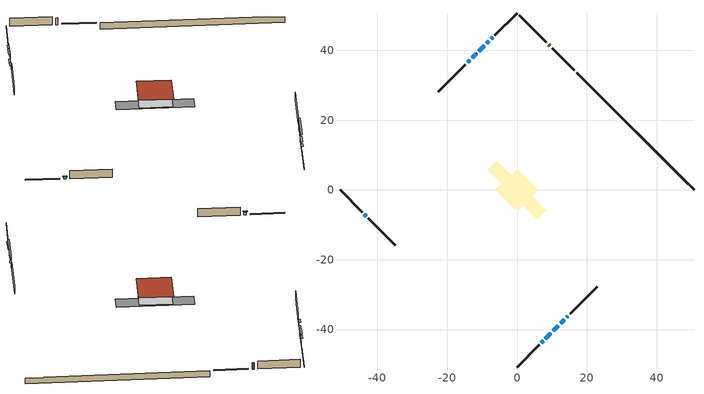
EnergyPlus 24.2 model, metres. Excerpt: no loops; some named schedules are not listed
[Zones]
conditioned space
 floor outside (Floor1 construction): -1.7,0 0,1.7 1.7,0 0,-1.7 z0.61
 floor adiabatic (AdiabaticFloorConstruction): -6.07,0 0,6.07 6.07,0 0,-6.07 z0.61
 floor foundation (Slab1 construction): -8.41,5.82 -5.82,8.41 8.41,-5.82 5.82,-8.41 z-1.28
 wall outside (RimJoist1 construction): 0,-50.73 6.34,-44.39 / -50.73,0 -44.39,-6.34 / 0,50.73 -6.34,44.39 / 16.45,34.28 10.11,40.62 z0.61:0.91
 wall outside (AdiabaticWallConstruction 1): 9.45,41.28 9.05,41.67 z0.61:2.64
 wall outside (AdiabaticWallConstruction): -7,43.73 -7.37,43.35 z0.61:1.83; 7,-43.73 7.48,-43.24 / -43.73,-7 -43.24,-7.48 z0.61:1.32; 8.14,-42.59 9.7,-41.02 z0.61:1.58; 10.36,-40.37 11.87,-38.86 z0.61:1.02; -8.03,42.7 -8.7,42.03 z0.61:2.01; -9.35,41.38 -10.95,39.78 z0.61:2.03; -11.61,39.12 -12.83,37.9 z0.61:1.12; -13.49,37.24 -14.15,36.58 z0.61:1.75; 12.52,-38.2 13.6,-37.13 z0.61:2.64; 14.26,-36.47 14.58,-36.14 z0.61:2.21
 wall outside (Wall1 construction): 15.24,-35.49 22.98,-27.75 / -42.59,-8.14 -34.85,-15.88 / -14.81,35.92 -22.55,28.18 / 8.4,42.33 0.66,50.07 z0.61:3.05
 wall foundation (FoundationWall1 construction): 17.1,33.62,-1.28 17.1,33.62,0.61 47.37,3.36,0.61 47.37,3.36,0.43 50.73,0,0.43 50.73,0,-1.28
 window (WindowConstruction 9): -7,43.73 -7.37,43.35 z0.61:1.83
 window (WindowConstruction 6): 7,-43.73 7.48,-43.25 z0.61:1.32
 window (WindowConstruction 7): 8.14,-42.59 9.7,-41.02 z0.61:1.58
 window (WindowConstruction 8): -43.73,-7 -43.25,-7.48 z0.61:1.32
 window (WindowConstruction 10): 10.36,-40.37 11.87,-38.86 z0.61:1.02
 window (WindowConstruction): -8.03,42.7 -8.69,42.03 z0.61:2.01
 window (WindowConstruction 1): -9.35,41.38 -10.95,39.78 z0.61:2.03
 window (WindowConstruction 2): -11.61,39.12 -12.83,37.9 z0.61:1.12
 window (WindowConstruction 3): -13.49,37.24 -14.15,36.58 z0.61:1.75
 window (WindowConstruction 4): 12.52,-38.2 13.6,-37.13 z0.61:2.64
 window (WindowConstruction 5): 14.26,-36.47 14.58,-36.15 z0.61:2.21
 door (Door): 9.45,41.28 9.06,41.67 z0.61:2.64
 ceiling adiabatic (AdiabaticFloorConstruction): 0,-6.07 6.07,0 0,6.07 -6.07,0 z0.61
 roof outside (Roof1 construction): 0,6.3 -6.3,0 0,-6.3 6.3,0 z3.05
shading: 7.62,-43.1 6.85,-43.87 7.15,-44.16 7.92,-43.39 z1.52; 9.85,-40.88 8,-42.73 8.29,-43.02 10.14,-41.17 z1.78; -43.1,-7.62 -43.87,-6.85 -44.16,-7.15 -43.39,-7.92 z1.52; 13.71,-37.02 8.52,-42.21 8.81,-42.5 14,-37.31 z3.62; -8.84,41.89 -7.89,42.84 -8.18,43.13 -9.13,42.18 z2.21; -11.09,39.63 -9.21,41.52 -9.5,41.81 -11.38,39.93 z2.23; -12.97,37.76 -11.47,39.26 -11.76,39.55 -13.26,38.05 z1.32; -14.29,36.43 -13.34,37.38 -13.64,37.67 -14.58,36.73 z1.95; 13.74,-36.98 12.38,-38.35 12.67,-38.64 14.03,-37.27 z2.84; 14.72,-36 14.12,-36.61 14.41,-36.9 15.02,-36.29 z2.41
[Building]
Building 1: Terrain=Suburbs
[Site:Location]
Quebec Intl AP_QC: Latitude {deg}=46.8; Longitude {deg}=-71.38; Time Zone {hr}=-5; Elevation {m}=74; Keep Site Location Information=Yes
[Site:GroundTemperature:Shallow]
0.0108218, -2.24938, -2.43038, -1.3578, 2.94801, 7.23376, 10.9493, 13.303, 13.5029, 11.5886, 7.96783, 3.81355
[Site:WaterMainsTemperature]
Calculation Method=Schedule; Temperature Schedule=mains temperature schedule
[Material] Roughness=Rough; Thermal Absorptance=0.9
Name | Thickness {m} | Conductivity {W/m-K} | Density {kg/m3} | Specific Heat {J/kg-K} | Solar Absorptance | Visible Absorptance
asphalt or fiberglass shingles | 0.00635 | 0.162714 | 1121.4 | 1465.45 | 0.4 | 0.4
concrete 4.0 in. | 0.1016 | 1.803125 | 2242.8 | 837.4 | 0.7 | 0.7
concrete 8.0 in. | 0.2032 | 1.803125 | 2242.8 | 837.4 | 0.7 | 0.7
door material | 0.04445 | 0.0451087 | 512.64 | 1214.23 | 0.7 | 0.7
exterior vertical ins | 0.0367494 | 0.029427 | 32.04 | 1214.23 | 0.7 | 0.7
floor covering | 0.0127 | 0.0433444 | 54.468 | 1339.84 | 0.6 | 0.6
floor rigid ins | 0.103632 | 0.029427 | 32.04 | 1214.23 | 0.7 | 0.7
floor rigid ins 1; wall rigid ins 1 | 0.512978 | 0.029427 | 32.04 | 1214.23 | 0.7 | 0.7
floor stud and cavity | 0.1397 | 0.148796 | 92.3553 | 1139.71 | 0.7 | 0.7
floor stud and cavity 1 | 0.1397 | 1.75129 | 37.0049 | 1207.88 | 0.7 | 0.7
furniture material conditioned space 1 | 0.1524 | 0.115458 | 640.8 | 1214.23 | 0.6 | 0.6
gypsum board | 0.0127 | 0.160291 | 801 | 837.4 | 0.6 | 0.6
gypsum board 1 | 0.0127 | 0.160291 | 801 | 837.4 | 0.7 | 0.7
osb sheathing 0.5 in. | 0.0127 | 0.115458 | 512.64 | 1214.23 | 0.7 | 0.7
osb sheathing 0.75 in. | 0.01905 | 0.115458 | 512.64 | 1214.23 | 0.7 | 0.7
osb sheathing 2.0 in. | 0.0508 | 0.115458 | 512.64 | 1214.23 | 0.7 | 0.7
rim joist rigid ins; roof rigid ins; wall rigid ins | 0.051816 | 0.029427 | 32.04 | 1214.23 | 0.7 | 0.7
rim joist stud and cavity | 0.0508 | 0.0376839 | 125.044 | 1163.47 | 0.6 | 0.6
roof stud and cavity | 0.2032 | 0.210993 | 78.34581 | 1123.46 | 0.7 | 0.7
wall stud and cavity | 0.1397 | 0.133343 | 139.0536 | 1170.24 | 0.7 | 0.7
wall stud and cavity 1 | 0.0889 | 0.380278 | 52.3479 | 1209.89 | 0.7 | 0.7
wall stud and cavity 2 | 0.0889 | 0.391764 | 83.0341 | 1211.67 | 0.7 | 0.7
wood siding | 0.0254 | 0.102417 | 544.68 | 1172.36 | 0.4 | 0.4
wood siding 1; wood siding 2; wood siding 3 | 0.0254 | 0.102417 | 544.68 | 1172.36 | 0.7 | 0.7
[WindowMaterial:SimpleGlazingSystem]
Name | U-Factor {W/m2-K} | Solar Heat Gain Coefficient
WindowMaterial | 2.08723 | 0.55
WindowMaterial 1 | 2.01455 | 0.6
WindowMaterial 2 | 2.04351 | 0.57
WindowMaterial 3 | 2.103699 | 0.54
WindowMaterial 4 | 2.14288 | 0.54
WindowMaterial 5 | 2.05941 | 0.56
WindowMaterial 6 | 2.197386 | 0.46
WindowMaterial 7 | 2.151962 | 0.5
WindowMaterial 8 | 3.0383 | 0.53
WindowMaterial 9 | 2.347853 | 0.34
[Construction]
AdiabaticFloorConstruction: floor stud and cavity 1, floor rigid ins 1, osb sheathing 0.75 in., floor covering
AdiabaticWallConstruction: wood siding 2, wall rigid ins 1, wall stud and cavity 1, gypsum board
AdiabaticWallConstruction 1: wood siding 3, wall rigid ins 1, wall stud and cavity 1, gypsum board
Door: door material
Floor1 construction: floor stud and cavity, floor rigid ins, osb sheathing 0.75 in., floor covering
FoundationWall1 construction: concrete 8.0 in., gypsum board 1
furniture construction conditioned space 1: furniture material conditioned space 1
PartitionWallConstruction: gypsum board, wall stud and cavity 2, gypsum board
RimJoist1 construction: wood siding 1, rim joist rigid ins, osb sheathing 2.0 in., rim joist stud and cavity
Roof1 construction: asphalt or fiberglass shingles, roof rigid ins, osb sheathing 0.75 in., roof stud and cavity, gypsum board
Slab1 construction: concrete 4.0 in.
Wall1 construction: wood siding, wall rigid ins, osb sheathing 0.5 in., wall stud and cavity, gypsum board
WindowConstruction: WindowMaterial
WindowConstruction 1: WindowMaterial 1
WindowConstruction 10: WindowMaterial 9
WindowConstruction 2: WindowMaterial 2
WindowConstruction 3: WindowMaterial 3
WindowConstruction 4: WindowMaterial 4
WindowConstruction 5: WindowMaterial 5
WindowConstruction 6; WindowConstruction 8: WindowMaterial 6
WindowConstruction 7: WindowMaterial 7
WindowConstruction 9: WindowMaterial 8
[Zone]
conditioned space: Multiplier=1; Volume {m3}=350.3; Part of Total Floor Area=Yes
[Space]
conditioned space 1: Zone=conditioned space; Volume {m3}=350.3
[SurfaceProperty:ExposedFoundationPerimeter]
Slab1: Exposed Perimeter Calculation Method=TotalExposedPerimeter; Total Exposed Perimeter {m}=47.55
[InternalMass] Zone or ZoneList=conditioned space; Space or SpaceList=conditioned space 1
Name | Construction | Surface Area {m2}
furniture mass conditioned space 1 | furniture construction conditioned space 1 | 61.1997
partition wall mass | PartitionWallConstruction | 152.999
[Lights]
interior lighting: Zone or ZoneList or Space or SpaceList=conditioned space 1; Schedule=interior lighting schedule; Design Level Calculation Method=LightingLevel; Lighting Level {W}=343.2; Return Air Fraction=0; Fraction Radiant=0.6; Fraction Visible=0.2; Fraction Replaceable=1
[People]
occupants: Zone or ZoneList or Space or SpaceList=conditioned space 1; Number of People Schedule=occupants schedule; Number of People Calculation Method=People; Number of People=3; Fraction Radiant=0.314171; Sensible Heat Fraction=0.56303; Activity Level Schedule=occupants activity schedule; Carbon Dioxide Generation Rate {m3/s-W}=0; Enable ASHRAE 55 Comfort Warnings=No; Mean Radiant Temperature Calculation Type=EnclosureAveraged
[ElectricEquipment] Zone or ZoneList or Space or SpaceList=conditioned space 1; Design Level Calculation Method=EquipmentLevel
Name | Schedule | Design Level {W} | Fraction Latent | Fraction Radiant | Fraction Lost
clothes dryer | clothes dryer schedule | 140.772 | 0.015 | 0.081 | 0.85
clothes washer | clothes washer schedule | 32.1985 | 0.03 | 0.162 | 0.7
cooking range | cooking range schedule | 215.147 | 0.08 | 0.432 | 0.2
dishwasher | dishwasher schedule | 66.8632 | 0.3 | 0.18 | 0.4
fridge | fridge schedule | 72.9452 | 0 | 0.6 | 0
mech vent house fan | mech vent house fan schedule | 19.9167 | 0 | 0 | 0.5
mech vent house fan cfis | mech vent house fan cfis schedule | 0 | 0 | 0 | 0
mech vent range fan 0 | mech vent range fan 0 schedule | 57 | 0 | 0 | 1
misc plug loads | misc plug loads schedule | 494.7 | 0.045 | 0.513 | 0.1
whole house fan | Always On Discrete | 0 | 0 | 0 | 1
[OtherEquipment] Zone or ZoneList or Space or SpaceList=conditioned space 1; Design Level Calculation Method=EquipmentLevel
Name | Fuel Type | Schedule | Design Level {W} | Fraction Latent | Fraction Radiant | Fraction Lost
clothes dryer 1 | Electricity | clothes dryer schedule | 0 | 0.015 | 0.081 | 0.85
cooking range 1 | Electricity | cooking range schedule | 0 | 0.08 | 0.432 | 0.2
general water use latent | None | general water use schedule | 62.594 | 1 | 0 | 0
general water use sensible | None | general water use schedule | -61.6891 | 0 | 0.6 | 0
mech vent house fan latent load | None | Always On Discrete | 0 | 1 | 0 | 0
mech vent house fan sensible load | None | Always On Discrete | 0 | 0 | 0 | 0
water heater energy adjustment1 | Electricity | Always On Discrete | 0.01 | 0 | 0 | 1
[ZoneInfiltration:DesignFlowRate] Zone or ZoneList or Space or SpaceList=conditioned space 1; Schedule=Always On Discrete; Design Flow Rate Calculation Method=Flow/Zone; Design Flow Rate {m3/s}=0
infil flow; natural vent flow; whole house fan flow
[ZoneControl:Thermostat]
conditioned space Thermostat: Zone or ZoneList=conditioned space; Control Type Schedule=conditioned space Thermostat Schedule; Control 1=conditioned space temperature setpoint; Temperature Difference Between Cutout And Setpoint {deltaC}=0
[ThermostatSetpoint:DualSetpoint]
conditioned space temperature setpoint: Heating Setpoint Temperature Schedule=heating setpoint; Cooling Setpoint Temperature Schedule=cooling setpoint
[Zone equipment]
conditioned space: electric baseboard
[Foundation:Kiva]
Foundation Kiva 1: Initial Indoor Air Temperature {C}=18; Wall Height Above Grade {m}=0.609996; Wall Depth Below Slab {m}=0.2032; Custom Block Material Name 1=exterior vertical ins; Custom Block Depth 1 {m}=1.89; Custom Block X Position 1 {m}=0.2159; Custom Block Z Position 1 {m}=0
[Foundation:Kiva:Settings]
Soil Conductivity {W/m-K}=0.849921; Soil Density {kg/m3}=1842.3; Soil Specific Heat {J/kg-K}=418.7; Ground Solar Absorptivity=0.9; Ground Thermal Absorptivity=0.9; Ground Surface Roughness {m}=0.03; Far-Field Width {m}=40; Deep-Ground Boundary Condition=ZeroFlux; Deep-Ground Depth {m}=40; Minimum Cell Dimension {m}=0.2; Maximum Cell Growth Coefficient=3; Simulation Timestep=Timestep
[Exterior:Lights]
exterior lighting: Schedule=exterior lighting schedule; Design Level {W}=75.6
[EnergyManagementSystem:Sensor] Output:Variable or Output:Meter Index Key=conditioned space
Name | Output:Variable or Output:Meter
conditioned_space_clg_unmet_s | Zone Cooling Setpoint Not Met Time
conditioned_space_htg_unmet_s | Zone Heating Setpoint Not Met Time
fridge_tin_s; tin_s; tin_s_1 | Zone Mean Air Temperature
tout_s | Zone Outdoor Air Drybulb Temperature
win_s | Zone Air Humidity Ratio
[Schedule:Day:Interval]
interior lighting schedule day: No, 01:00, 0.108182, 04:00, 0.0901515, 05:00, 0.0991667, 06:00, 0.162273, 07:00, 0.270455, 08:00, 0.342576, 10:00, 0.369621, 11:00, 0.351591, 12:00, 0.333561, 13:00, 0.324545, 14:00, 0.31553, 15:00, 0.333561, 16:00, 0.369621, 17:00, 0.450758, 18:00, 0.585985, 19:00, 0.775303, 20:00, 0.955606, 21:00, 0.991667, 22:00, 0.712197, 23:00, 0.360606, 24:00, 0.162273
interior lighting schedule default day: No, 24:00, 0
[Schedule:Week:Daily]
interior lighting schedule Week Rule - Jan1-Jan27: interior lighting schedule day, interior lighting schedule day, interior lighting schedule day, interior lighting schedule day, interior lighting schedule day, interior lighting schedule day, interior lighting schedule day, interior lighting schedule default day, interior lighting schedule default day, interior lighting schedule default day, interior lighting schedule default day, interior lighting schedule default day
interior lighting schedule Week Rule - Jan28-Feb3: interior lighting schedule day, interior lighting schedule day, interior lighting schedule day, interior lighting schedule day, interior lighting schedule day 1, interior lighting schedule day 1, interior lighting schedule day 1, interior lighting schedule default day, interior lighting schedule default day, interior lighting schedule default day, interior lighting schedule default day, interior lighting schedule default day
interior lighting schedule Week Rule - Feb4-Feb24: interior lighting schedule day 1, interior lighting schedule day 1, interior lighting schedule day 1, interior lighting schedule day 1, interior lighting schedule day 1, interior lighting schedule day 1, interior lighting schedule day 1, interior lighting schedule default day, interior lighting schedule default day, interior lighting schedule default day, interior lighting schedule default day, interior lighting schedule default day
interior lighting schedule Week Rule - Feb25-Mar3: interior lighting schedule day 1, interior lighting schedule day 1, interior lighting schedule day 1, interior lighting schedule day 1, interior lighting schedule day 2, interior lighting schedule day 2, interior lighting schedule day 2, interior lighting schedule default day, interior lighting schedule default day, interior lighting schedule default day, interior lighting schedule default day, interior lighting schedule default day
interior lighting schedule Week Rule - Mar4-Mar31: interior lighting schedule day 2, interior lighting schedule day 2, interior lighting schedule day 2, interior lighting schedule day 2, interior lighting schedule day 2, interior lighting schedule day 2, interior lighting schedule day 2, interior lighting schedule default day, interior lighting schedule default day, interior lighting schedule default day, interior lighting schedule default day, interior lighting schedule default day
interior lighting schedule Week Rule - Apr1-Apr28: interior lighting schedule day 3, interior lighting schedule day 3, interior lighting schedule day 3, interior lighting schedule day 3, interior lighting schedule day 3, interior lighting schedule day 3, interior lighting schedule day 3, interior lighting schedule default day, interior lighting schedule default day, interior lighting schedule default day, interior lighting schedule default day, interior lighting schedule default day
interior lighting schedule Week Rule - Apr29-May5: interior lighting schedule day 3, interior lighting schedule day 3, interior lighting schedule day 4, interior lighting schedule day 4, interior lighting schedule day 4, interior lighting schedule day 4, interior lighting schedule day 4, interior lighting schedule default day, interior lighting schedule default day, interior lighting schedule default day, interior lighting schedule default day, interior lighting schedule default day
interior lighting schedule Week Rule - May6-May26: interior lighting schedule day 4, interior lighting schedule day 4, interior lighting schedule day 4, interior lighting schedule day 4, interior lighting schedule day 4, interior lighting schedule day 4, interior lighting schedule day 4, interior lighting schedule default day, interior lighting schedule default day, interior lighting schedule default day, interior lighting schedule default day, interior lighting schedule default day
interior lighting schedule Week Rule - May27-Jun2: interior lighting schedule day 4, interior lighting schedule day 4, interior lighting schedule day 4, interior lighting schedule day 4, interior lighting schedule day 4, interior lighting schedule day 5, interior lighting schedule day 5, interior lighting schedule default day, interior lighting schedule default day, interior lighting schedule default day, interior lighting schedule default day, interior lighting schedule default day
interior lighting schedule Week Rule - Jun3-Jun30: interior lighting schedule day 5, interior lighting schedule day 5, interior lighting schedule day 5, interior lighting schedule day 5, interior lighting schedule day 5, interior lighting schedule day 5, interior lighting schedule day 5, interior lighting schedule default day, interior lighting schedule default day, interior lighting schedule default day, interior lighting schedule default day, interior lighting schedule default day
interior lighting schedule Week Rule - Jul1-Jul28: interior lighting schedule day 6, interior lighting schedule day 6, interior lighting schedule day 6, interior lighting schedule day 6, interior lighting schedule day 6, interior lighting schedule day 6, interior lighting schedule day 6, interior lighting schedule default day, interior lighting schedule default day, interior lighting schedule default day, interior lighting schedule default day, interior lighting schedule default day
interior lighting schedule Week Rule - Jul29-Aug4: interior lighting schedule day 6, interior lighting schedule day 6, interior lighting schedule day 6, interior lighting schedule day 7, interior lighting schedule day 7, interior lighting schedule day 7, interior lighting schedule day 7, interior lighting schedule default day, interior lighting schedule default day, interior lighting schedule default day, interior lighting schedule default day, interior lighting schedule default day
interior lighting schedule Week Rule - Aug5-Aug25: interior lighting schedule day 7, interior lighting schedule day 7, interior lighting schedule day 7, interior lighting schedule day 7, interior lighting schedule day 7, interior lighting schedule day 7, interior lighting schedule day 7, interior lighting schedule default day, interior lighting schedule default day, interior lighting schedule default day, interior lighting schedule default day, interior lighting schedule default day
interior lighting schedule Week Rule - Aug26-Sep1: interior lighting schedule day 7, interior lighting schedule day 7, interior lighting schedule day 7, interior lighting schedule day 7, interior lighting schedule day 7, interior lighting schedule day 7, interior lighting schedule day 8, interior lighting schedule default day, interior lighting schedule default day, interior lighting schedule default day, interior lighting schedule default day, interior lighting schedule default day
interior lighting schedule Week Rule - Sep2-Sep29: interior lighting schedule day 8, interior lighting schedule day 8, interior lighting schedule day 8, interior lighting schedule day 8, interior lighting schedule day 8, interior lighting schedule day 8, interior lighting schedule day 8, interior lighting schedule default day, interior lighting schedule default day, interior lighting schedule default day, interior lighting schedule default day, interior lighting schedule default day
interior lighting schedule Week Rule - Sep30-Oct6: interior lighting schedule day 8, interior lighting schedule day 9, interior lighting schedule day 9, interior lighting schedule day 9, interior lighting schedule day 9, interior lighting schedule day 9, interior lighting schedule day 9, interior lighting schedule default day, interior lighting schedule default day, interior lighting schedule default day, interior lighting schedule default day, interior lighting schedule default day
interior lighting schedule Week Rule - Oct7-Oct27: interior lighting schedule day 9, interior lighting schedule day 9, interior lighting schedule day 9, interior lighting schedule day 9, interior lighting schedule day 9, interior lighting schedule day 9, interior lighting schedule day 9, interior lighting schedule default day, interior lighting schedule default day, interior lighting schedule default day, interior lighting schedule default day, interior lighting schedule default day
interior lighting schedule Week Rule - Oct28-Nov3: interior lighting schedule day 9, interior lighting schedule day 9, interior lighting schedule day 9, interior lighting schedule day 9, interior lighting schedule day 10, interior lighting schedule day 10, interior lighting schedule day 10, interior lighting schedule default day, interior lighting schedule default day, interior lighting schedule default day, interior lighting schedule default day, interior lighting schedule default day
interior lighting schedule Week Rule - Nov4-Nov24: interior lighting schedule day 10, interior lighting schedule day 10, interior lighting schedule day 10, interior lighting schedule day 10, interior lighting schedule day 10, interior lighting schedule day 10, interior lighting schedule day 10, interior lighting schedule default day, interior lighting schedule default day, interior lighting schedule default day, interior lighting schedule default day, interior lighting schedule default day
interior lighting schedule Week Rule - Nov25-Dec1: interior lighting schedule day 10, interior lighting schedule day 10, interior lighting schedule day 10, interior lighting schedule day 10, interior lighting schedule day 10, interior lighting schedule day 10, interior lighting schedule day 11, interior lighting schedule default day, interior lighting schedule default day, interior lighting schedule default day, interior lighting schedule default day, interior lighting schedule default day
interior lighting schedule Week Rule - Dec2-Dec31: interior lighting schedule day 11, interior lighting schedule day 11, interior lighting schedule day 11, interior lighting schedule day 11, interior lighting schedule day 11, interior lighting schedule day 11, interior lighting schedule day 11, interior lighting schedule default day, interior lighting schedule default day, interior lighting schedule default day, interior lighting schedule default day, interior lighting schedule default day
occupants schedule Week Rule - Jan1-Dec31: occupants schedule day, occupants schedule day, occupants schedule day, occupants schedule day, occupants schedule day, occupants schedule day, occupants schedule day, occupants schedule default day, occupants schedule default day, occupants schedule default day, occupants schedule default day, occupants schedule default day
clothes dryer schedule Week Rule - Jan1-Dec31: clothes dryer schedule day, clothes dryer schedule day, clothes dryer schedule day, clothes dryer schedule day, clothes dryer schedule day, clothes dryer schedule day, clothes dryer schedule day, clothes dryer schedule default day, clothes dryer schedule default day, clothes dryer schedule default day, clothes dryer schedule default day, clothes dryer schedule default day
clothes washer schedule Week Rule - Jan1-Dec31: clothes washer schedule day, clothes washer schedule day, clothes washer schedule day, clothes washer schedule day, clothes washer schedule day, clothes washer schedule day, clothes washer schedule day, clothes washer schedule default day, clothes washer schedule default day, clothes washer schedule default day, clothes washer schedule default day, clothes washer schedule default day
cooking range schedule Week Rule - Jan1-Dec31: cooking range schedule day, cooking range schedule day, cooking range schedule day, cooking range schedule day, cooking range schedule day, cooking range schedule day, cooking range schedule day, cooking range schedule default day, cooking range schedule default day, cooking range schedule default day, cooking range schedule default day, cooking range schedule default day
dishwasher schedule Week Rule - Jan1-Dec31: dishwasher schedule day, dishwasher schedule day, dishwasher schedule day, dishwasher schedule day, dishwasher schedule day, dishwasher schedule day, dishwasher schedule day, dishwasher schedule default day, dishwasher schedule default day, dishwasher schedule default day, dishwasher schedule default day, dishwasher schedule default day
mech vent range fan 0 schedule Week Rule - Jan1-Dec31: mech vent range fan 0 schedule day, mech vent range fan 0 schedule day, mech vent range fan 0 schedule day, mech vent range fan 0 schedule day, mech vent range fan 0 schedule day, mech vent range fan 0 schedule day, mech vent range fan 0 schedule day, mech vent range fan 0 schedule default day, mech vent range fan 0 schedule default day, mech vent range fan 0 schedule default day, mech vent range fan 0 schedule default day, mech vent range fan 0 schedule default day
misc plug loads schedule Week Rule - Jan1-Dec31: misc plug loads schedule day, misc plug loads schedule day, misc plug loads schedule day, misc plug loads schedule day, misc plug loads schedule day, misc plug loads schedule day, misc plug loads schedule day, misc plug loads schedule default day, misc plug loads schedule default day, misc plug loads schedule default day, misc plug loads schedule default day, misc plug loads schedule default day
general water use schedule Week Rule - Jan1-Dec31: general water use schedule day, general water use schedule day, general water use schedule day, general water use schedule day, general water use schedule day, general water use schedule day, general water use schedule day, general water use schedule default day, general water use schedule default day, general water use schedule default day, general water use schedule default day, general water use schedule default day
exterior lighting schedule Week Rule - Jan1-Jan27: exterior lighting schedule day, exterior lighting schedule day, exterior lighting schedule day, exterior lighting schedule day, exterior lighting schedule day, exterior lighting schedule day, exterior lighting schedule day, exterior lighting schedule default day, exterior lighting schedule default day, exterior lighting schedule default day, exterior lighting schedule default day, exterior lighting schedule default day
exterior lighting schedule Week Rule - Jan28-Feb3: exterior lighting schedule day, exterior lighting schedule day, exterior lighting schedule day, exterior lighting schedule day, exterior lighting schedule day 1, exterior lighting schedule day 1, exterior lighting schedule day 1, exterior lighting schedule default day, exterior lighting schedule default day, exterior lighting schedule default day, exterior lighting schedule default day, exterior lighting schedule default day
exterior lighting schedule Week Rule - Feb4-Feb24: exterior lighting schedule day 1, exterior lighting schedule day 1, exterior lighting schedule day 1, exterior lighting schedule day 1, exterior lighting schedule day 1, exterior lighting schedule day 1, exterior lighting schedule day 1, exterior lighting schedule default day, exterior lighting schedule default day, exterior lighting schedule default day, exterior lighting schedule default day, exterior lighting schedule default day
exterior lighting schedule Week Rule - Feb25-Mar3: exterior lighting schedule day 1, exterior lighting schedule day 1, exterior lighting schedule day 1, exterior lighting schedule day 1, exterior lighting schedule day 2, exterior lighting schedule day 2, exterior lighting schedule day 2, exterior lighting schedule default day, exterior lighting schedule default day, exterior lighting schedule default day, exterior lighting schedule default day, exterior lighting schedule default day
exterior lighting schedule Week Rule - Mar4-Mar31: exterior lighting schedule day 2, exterior lighting schedule day 2, exterior lighting schedule day 2, exterior lighting schedule day 2, exterior lighting schedule day 2, exterior lighting schedule day 2, exterior lighting schedule day 2, exterior lighting schedule default day, exterior lighting schedule default day, exterior lighting schedule default day, exterior lighting schedule default day, exterior lighting schedule default day
exterior lighting schedule Week Rule - Apr1-Apr28: exterior lighting schedule day 3, exterior lighting schedule day 3, exterior lighting schedule day 3, exterior lighting schedule day 3, exterior lighting schedule day 3, exterior lighting schedule day 3, exterior lighting schedule day 3, exterior lighting schedule default day, exterior lighting schedule default day, exterior lighting schedule default day, exterior lighting schedule default day, exterior lighting schedule default day
exterior lighting schedule Week Rule - Apr29-May5: exterior lighting schedule day 3, exterior lighting schedule day 3, exterior lighting schedule day 4, exterior lighting schedule day 4, exterior lighting schedule day 4, exterior lighting schedule day 4, exterior lighting schedule day 4, exterior lighting schedule default day, exterior lighting schedule default day, exterior lighting schedule default day, exterior lighting schedule default day, exterior lighting schedule default day
exterior lighting schedule Week Rule - May6-May26: exterior lighting schedule day 4, exterior lighting schedule day 4, exterior lighting schedule day 4, exterior lighting schedule day 4, exterior lighting schedule day 4, exterior lighting schedule day 4, exterior lighting schedule day 4, exterior lighting schedule default day, exterior lighting schedule default day, exterior lighting schedule default day, exterior lighting schedule default day, exterior lighting schedule default day
exterior lighting schedule Week Rule - May27-Jun2: exterior lighting schedule day 4, exterior lighting schedule day 4, exterior lighting schedule day 4, exterior lighting schedule day 4, exterior lighting schedule day 4, exterior lighting schedule day 5, exterior lighting schedule day 5, exterior lighting schedule default day, exterior lighting schedule default day, exterior lighting schedule default day, exterior lighting schedule default day, exterior lighting schedule default day
exterior lighting schedule Week Rule - Jun3-Jun30: exterior lighting schedule day 5, exterior lighting schedule day 5, exterior lighting schedule day 5, exterior lighting schedule day 5, exterior lighting schedule day 5, exterior lighting schedule day 5, exterior lighting schedule day 5, exterior lighting schedule default day, exterior lighting schedule default day, exterior lighting schedule default day, exterior lighting schedule default day, exterior lighting schedule default day
exterior lighting schedule Week Rule - Jul1-Jul28: exterior lighting schedule day 6, exterior lighting schedule day 6, exterior lighting schedule day 6, exterior lighting schedule day 6, exterior lighting schedule day 6, exterior lighting schedule day 6, exterior lighting schedule day 6, exterior lighting schedule default day, exterior lighting schedule default day, exterior lighting schedule default day, exterior lighting schedule default day, exterior lighting schedule default day
exterior lighting schedule Week Rule - Jul29-Aug4: exterior lighting schedule day 6, exterior lighting schedule day 6, exterior lighting schedule day 6, exterior lighting schedule day 7, exterior lighting schedule day 7, exterior lighting schedule day 7, exterior lighting schedule day 7, exterior lighting schedule default day, exterior lighting schedule default day, exterior lighting schedule default day, exterior lighting schedule default day, exterior lighting schedule default day
exterior lighting schedule Week Rule - Aug5-Aug25: exterior lighting schedule day 7, exterior lighting schedule day 7, exterior lighting schedule day 7, exterior lighting schedule day 7, exterior lighting schedule day 7, exterior lighting schedule day 7, exterior lighting schedule day 7, exterior lighting schedule default day, exterior lighting schedule default day, exterior lighting schedule default day, exterior lighting schedule default day, exterior lighting schedule default day
exterior lighting schedule Week Rule - Aug26-Sep1: exterior lighting schedule day 7, exterior lighting schedule day 7, exterior lighting schedule day 7, exterior lighting schedule day 7, exterior lighting schedule day 7, exterior lighting schedule day 7, exterior lighting schedule day 8, exterior lighting schedule default day, exterior lighting schedule default day, exterior lighting schedule default day, exterior lighting schedule default day, exterior lighting schedule default day
exterior lighting schedule Week Rule - Sep2-Sep29: exterior lighting schedule day 8, exterior lighting schedule day 8, exterior lighting schedule day 8, exterior lighting schedule day 8, exterior lighting schedule day 8, exterior lighting schedule day 8, exterior lighting schedule day 8, exterior lighting schedule default day, exterior lighting schedule default day, exterior lighting schedule default day, exterior lighting schedule default day, exterior lighting schedule default day
exterior lighting schedule Week Rule - Sep30-Oct6: exterior lighting schedule day 8, exterior lighting schedule day 9, exterior lighting schedule day 9, exterior lighting schedule day 9, exterior lighting schedule day 9, exterior lighting schedule day 9, exterior lighting schedule day 9, exterior lighting schedule default day, exterior lighting schedule default day, exterior lighting schedule default day, exterior lighting schedule default day, exterior lighting schedule default day
exterior lighting schedule Week Rule - Oct7-Oct27: exterior lighting schedule day 9, exterior lighting schedule day 9, exterior lighting schedule day 9, exterior lighting schedule day 9, exterior lighting schedule day 9, exterior lighting schedule day 9, exterior lighting schedule day 9, exterior lighting schedule default day, exterior lighting schedule default day, exterior lighting schedule default day, exterior lighting schedule default day, exterior lighting schedule default day
exterior lighting schedule Week Rule - Oct28-Nov3: exterior lighting schedule day 9, exterior lighting schedule day 9, exterior lighting schedule day 9, exterior lighting schedule day 9, exterior lighting schedule day 10, exterior lighting schedule day 10, exterior lighting schedule day 10, exterior lighting schedule default day, exterior lighting schedule default day, exterior lighting schedule default day, exterior lighting schedule default day, exterior lighting schedule default day
exterior lighting schedule Week Rule - Nov4-Nov24: exterior lighting schedule day 10, exterior lighting schedule day 10, exterior lighting schedule day 10, exterior lighting schedule day 10, exterior lighting schedule day 10, exterior lighting schedule day 10, exterior lighting schedule day 10, exterior lighting schedule default day, exterior lighting schedule default day, exterior lighting schedule default day, exterior lighting schedule default day, exterior lighting schedule default day
exterior lighting schedule Week Rule - Nov25-Dec1: exterior lighting schedule day 10, exterior lighting schedule day 10, exterior lighting schedule day 10, exterior lighting schedule day 10, exterior lighting schedule day 10, exterior lighting schedule day 10, exterior lighting schedule day 11, exterior lighting schedule default day, exterior lighting schedule default day, exterior lighting schedule default day, exterior lighting schedule default day, exterior lighting schedule default day
exterior lighting schedule Week Rule - Dec2-Dec31: exterior lighting schedule day 11, exterior lighting schedule day 11, exterior lighting schedule day 11, exterior lighting schedule day 11, exterior lighting schedule day 11, exterior lighting schedule day 11, exterior lighting schedule day 11, exterior lighting schedule default day, exterior lighting schedule default day, exterior lighting schedule default day, exterior lighting schedule default day, exterior lighting schedule default day
[Schedule:Year]
interior lighting schedule: interior lighting schedule Week Rule - Jan1-Jan27, 1, 1, 1, 27, interior lighting schedule Week Rule - Jan28-Feb3, 1, 28, 2, 3, interior lighting schedule Week Rule - Feb4-Feb24, 2, 4, 2, 24, interior lighting schedule Week Rule - Feb25-Mar3, 2, 25, 3, 3, interior lighting schedule Week Rule - Mar4-Mar31, 3, 4, 3, 31, interior lighting schedule Week Rule - Apr1-Apr28, 4, 1, 4, 28, interior lighting schedule Week Rule - Apr29-May5, 4, 29, 5, 5, interior lighting schedule Week Rule - May6-May26, 5, 6, 5, 26, interior lighting schedule Week Rule - May27-Jun2, 5, 27, 6, 2, interior lighting schedule Week Rule - Jun3-Jun30, 6, 3, 6, 30, interior lighting schedule Week Rule - Jul1-Jul28, 7, 1, 7, 28, interior lighting schedule Week Rule - Jul29-Aug4, 7, 29, 8, 4, interior lighting schedule Week Rule - Aug5-Aug25, 8, 5, 8, 25, interior lighting schedule Week Rule - Aug26-Sep1, 8, 26, 9, 1, interior lighting schedule Week Rule - Sep2-Sep29, 9, 2, 9, 29, interior lighting schedule Week Rule - Sep30-Oct6, 9, 30, 10, 6, interior lighting schedule Week Rule - Oct7-Oct27, 10, 7, 10, 27, interior lighting schedule Week Rule - Oct28-Nov3, 10, 28, 11, 3, interior lighting schedule Week Rule - Nov4-Nov24, 11, 4, 11, 24, interior lighting schedule Week Rule - Nov25-Dec1, 11, 25, 12, 1, interior lighting schedule Week Rule - Dec2-Dec31, 12, 2, 12, 31
occupants schedule: occupants schedule Week Rule - Jan1-Dec31, 1, 1, 12, 31
clothes dryer schedule: clothes dryer schedule Week Rule - Jan1-Dec31, 1, 1, 12, 31
clothes washer schedule: clothes washer schedule Week Rule - Jan1-Dec31, 1, 1, 12, 31
cooking range schedule: cooking range schedule Week Rule - Jan1-Dec31, 1, 1, 12, 31
dishwasher schedule: dishwasher schedule Week Rule - Jan1-Dec31, 1, 1, 12, 31
mech vent range fan 0 schedule: mech vent range fan 0 schedule Week Rule - Jan1-Dec31, 1, 1, 12, 31
misc plug loads schedule: misc plug loads schedule Week Rule - Jan1-Dec31, 1, 1, 12, 31
general water use schedule: general water use schedule Week Rule - Jan1-Dec31, 1, 1, 12, 31
heating setpoint: heating setpoint Week Rule - Jan1-Dec31, 1, 1, 12, 31
cooling setpoint: cooling setpoint Week Rule - Jan1-Dec31, 1, 1, 12, 31
exterior lighting schedule: exterior lighting schedule Week Rule - Jan1-Jan27, 1, 1, 1, 27, exterior lighting schedule Week Rule - Jan28-Feb3, 1, 28, 2, 3, exterior lighting schedule Week Rule - Feb4-Feb24, 2, 4, 2, 24, exterior lighting schedule Week Rule - Feb25-Mar3, 2, 25, 3, 3, exterior lighting schedule Week Rule - Mar4-Mar31, 3, 4, 3, 31, exterior lighting schedule Week Rule - Apr1-Apr28, 4, 1, 4, 28, exterior lighting schedule Week Rule - Apr29-May5, 4, 29, 5, 5, exterior lighting schedule Week Rule - May6-May26, 5, 6, 5, 26, exterior lighting schedule Week Rule - May27-Jun2, 5, 27, 6, 2, exterior lighting schedule Week Rule - Jun3-Jun30, 6, 3, 6, 30, exterior lighting schedule Week Rule - Jul1-Jul28, 7, 1, 7, 28, exterior lighting schedule Week Rule - Jul29-Aug4, 7, 29, 8, 4, exterior lighting schedule Week Rule - Aug5-Aug25, 8, 5, 8, 25, exterior lighting schedule Week Rule - Aug26-Sep1, 8, 26, 9, 1, exterior lighting schedule Week Rule - Sep2-Sep29, 9, 2, 9, 29, exterior lighting schedule Week Rule - Sep30-Oct6, 9, 30, 10, 6, exterior lighting schedule Week Rule - Oct7-Oct27, 10, 7, 10, 27, exterior lighting schedule Week Rule - Oct28-Nov3, 10, 28, 11, 3, exterior lighting schedule Week Rule - Nov4-Nov24, 11, 4, 11, 24, exterior lighting schedule Week Rule - Nov25-Dec1, 11, 25, 12, 1, exterior lighting schedule Week Rule - Dec2-Dec31, 12, 2, 12, 31
[Schedule:Constant]
Name | Hourly Value
occupants activity schedule | 117.228
fridge schedule | 0
mech vent house fan schedule; mech vent house fan cfis schedule; Always On Discrete | 1
[Schedule:Compact]
conditioned space Thermostat Schedule: Through: 12/31, For: AllDays, Until: 24:00, 4
mains temperature schedule: Through: 01/01, For: AllDays, Until: 24:00, 5.175, Through: 01/02, For: AllDays, Until: 24:00, 5.10167, Through: 01/03, For: AllDays, Until: 24:00, 5.02889, Through: 01/04, For: AllDays, Until: 24:00, 4.95778, Through: 01/05, For: AllDays, Until: 24:00, 4.88778, Through: 01/06, For: AllDays, Until: 24:00, 4.81833, Through: 01/07, For: AllDays, Until: 24:00, 4.75056, Through: 01/08, For: AllDays, Until: 24:00, 4.68389, Through: 01/09, For: AllDays, Until: 24:00, 4.61833, Through: 01/10, For: AllDays, Until: 24:00, 4.55389, Through: 01/11, For: AllDays, Until: 24:00, 4.49056, Through: 01/12, For: AllDays, Until: 24:00, 4.42889, Through: 01/13, For: AllDays, Until: 24:00, 4.36778, Through: 01/14, For: AllDays, Until: 24:00, 4.30889, Through: 01/15, For: AllDays, Until: 24:00, 4.25056, Through: 01/16, For: AllDays, Until: 24:00, 4.19389, Through: 01/17, For: AllDays, Until: 24:00, 4.13833, Through: 01/18, For: AllDays, Until: 24:00, 4.08444, Through: 01/19, For: AllDays, Until: 24:00, 4.03167, Through: 01/20, For: AllDays, Until: 24:00, 3.98056, Through: 01/21, For: AllDays, Until: 24:00, 3.93056, Through: 01/22, For: AllDays, Until: 24:00, 3.88222, Through: 01/23, For: AllDays, Until: 24:00, 3.835, Through: 01/24, For: AllDays, Until: 24:00, 3.78944, Through: 01/25, For: AllDays, Until: 24:00, 3.74556, Through: 01/26, For: AllDays, Until: 24:00, 3.70278, Through: 01/27, For: AllDays, Until: 24:00, 3.66167, Through: 01/28, For: AllDays, Until: 24:00, 3.62167, Through: 01/29, For: AllDays, Until: 24:00, 3.58389, Through: 01/30, For: AllDays, Until: 24:00, 3.54722, Through: 01/31, For: AllDays, Until: 24:00, 3.51167, Through: 02/01, For: AllDays, Until: 24:00, 3.47833, Through: 02/02, For: AllDays, Until: 24:00, 3.44611, Through: 02/03, For: AllDays, Until: 24:00, 3.41556, Through: 02/04, For: AllDays, Until: 24:00, 3.38667, Through: 02/05, For: AllDays, Until: 24:00, 3.35944, Through: 02/06, For: AllDays, Until: 24:00, 3.33389, Through: 02/07, For: AllDays, Until: 24:00, 3.30944, Through: 02/08, For: AllDays, Until: 24:00, 3.28667, Through: 02/09, For: AllDays, Until: 24:00, 3.26611, Through: 02/10, For: AllDays, Until: 24:00, 3.24667, Through: 02/11, For: AllDays, Until: 24:00, 3.22889, Through: 02/12, For: AllDays, Until: 24:00, 3.21278, Through: 02/13, For: AllDays, Until: 24:00, 3.19833, Through: 02/14, For: AllDays, Until: 24:00, 3.18556, Through: 02/15, For: AllDays, Until: 24:00, 3.17389, Through: 02/16, For: AllDays, Until: 24:00, 3.16444, Through: 02/17, For: AllDays, Until: 24:00, 3.15667, Through: 02/18, For: AllDays, Until: 24:00, 3.15056, Through: 02/19, For: AllDays, Until: 24:00, 3.14556, Through: 02/20, For: AllDays, Until: 24:00, 3.14278, Through: 02/21, For: AllDays, Until: 24:00, 3.14111, Through: 02/22, For: AllDays, Until: 24:00, 3.14167, Through: 02/23, For: AllDays, Until: 24:00, 3.14333, Through: 02/24, For: AllDays, Until: 24:00, 3.14722, Through: 02/25, For: AllDays, Until: 24:00, 3.15222, Through: 02/26, For: AllDays, Until: 24:00, 3.15944, Through: 02/27, For: AllDays, Until: 24:00, 3.16778, Through: 02/28, For: AllDays, Until: 24:00, 3.17778, Through: 03/01, For: AllDays, Until: 24:00, 3.18944, Through: 03/02, For: AllDays, Until: 24:00, 3.20333, Through: 03/03, For: AllDays, Until: 24:00, 3.21833, Through: 03/04, For: AllDays, Until: 24:00, 3.235, Through: 03/05, For: AllDays, Until: 24:00, 3.25333, Through: 03/06, For: AllDays, Until: 24:00, 3.27333, Through: 03/07, For: AllDays, Until: 24:00, 3.29444, Through: 03/08, For: AllDays, Until: 24:00, 3.31778, Through: 03/09, For: AllDays, Until: 24:00, 3.34222, Through: 03/10, For: AllDays, Until: 24:00, 3.36889, Through: 03/11, For: AllDays, Until: 24:00, 3.39667, Through: 03/12, For: AllDays, Until: 24:00, 3.42611, Through: 03/13, For: AllDays, Until: 24:00, 3.45722, Through: 03/14, For: AllDays, Until: 24:00, 3.49, Through: 03/15, For: AllDays, Until: 24:00, 3.52389, Through: 03/16, For: AllDays, Until: 24:00, 3.55944, Through: 03/17, For: AllDays, Until: 24:00, 3.59667, Through: 03/18, For: AllDays, Until: 24:00, 3.63556, Through: 03/19, For: AllDays, Until: 24:00, 3.67556, Through: 03/20, For: AllDays, Until: 24:00, 3.71722, Through: 03/21, For: AllDays, Until: 24:00, 3.76056, Through: 03/22, For: AllDays, Until: 24:00, 3.80556, Through: 03/23, For: AllDays, Until: 24:00, 3.85111, Through: 03/24, For: AllDays, Until: 24:00, 3.89889, Through: 03/25, For: AllDays, Until: 24:00, 3.94778, Through: 03/26, For: AllDays, Until: 24:00, 3.99833, Through: 03/27, For: AllDays, Until: 24:00, 4.05, Through: 03/28, For: AllDays, Until: 24:00, 4.10333, Through: 03/29, For: AllDays, Until: 24:00, 4.15778, Through: 03/30, For: AllDays, Until: 24:00, 4.21333, Through: 03/31, For: AllDays, Until: 24:00, 4.27056, Through: 04/01, For: AllDays, Until: 24:00, 4.32944, Through: 04/02, For: AllDays, Until: 24:00, 4.38889, Through: 04/03, For: AllDays, Until: 24:00, 4.45, Through: 04/04, For: AllDays, Until: 24:00, 4.51222, Through: 04/05, For: AllDays, Until: 24:00, 4.57611, Through: 04/06, For: AllDays, Until: 24:00, 4.64056, Through: 04/07, For: AllDays, Until: 24:00, 4.70667, Through: 04/08, For: AllDays, Until: 24:00, 4.77389, Through: 04/09, For: AllDays, Until: 24:00, 4.84222, Through: 04/10, For: AllDays, Until: 24:00, 4.91167, Through: 04/11, For: AllDays, Until: 24:00, 4.98278, Through: 04/12, For: AllDays, Until: 24:00, 5.05444, Through: 04/13, For: AllDays, Until: 24:00, 5.12722, Through: 04/14, For: AllDays, Until: 24:00, 5.20111, Through: 04/15, For: AllDays, Until: 24:00, 5.27611, Through: 04/16, For: AllDays, Until: 24:00, 5.35167, Through: 04/17, For: AllDays, Until: 24:00, 5.42889, Through: 04/18, For: AllDays, Until: 24:00, 5.50667, Through: 04/19, For: AllDays, Until: 24:00, 5.58556, Through: 04/20, For: AllDays, Until: 24:00, 5.665, Through: 04/21, For: AllDays, Until: 24:00, 5.74611, Through: 04/22, For: AllDays, Until: 24:00, 5.82722, Through: 04/23, For: AllDays, Until: 24:00, 5.91, Through: 04/24, For: AllDays, Until: 24:00, 5.99278, Through: 04/25, For: AllDays, Until: 24:00, 6.07722, Through: 04/26, For: AllDays, Until: 24:00, 6.16167, Through: 04/27, For: AllDays, Until: 24:00, 6.24722, Through: 04/28, For: AllDays, Until: 24:00, 6.33389, Through: 04/29, For: AllDays, Until: 24:00, 6.42056, Through: 04/30, For: AllDays, Until: 24:00, 6.50833, Through: 05/01, For: AllDays, Until: 24:00, 6.59667, Through: 05/02, For: AllDays, Until: 24:00, 6.68556, Through: 05/03, For: AllDays, Until: 24:00, 6.775, Through: 05/04, For: AllDays, Until: 24:00, 6.86556, Through: 05/05, For: AllDays, Until: 24:00, 6.95611, Through: 05/06, For: AllDays, Until: 24:00, 7.04722, Through: 05/07, For: AllDays, Until: 24:00, 7.13889, Through: 05/08, For: AllDays, Until: 24:00, 7.23111, Through: 05/09, For: AllDays, Until: 24:00, 7.32333, Through: 05/10, For: AllDays, Until: 24:00, 7.41667, Through: 05/11, For: AllDays, Until: 24:00, 7.51, Through: 05/12, For: AllDays, Until: 24:00, 7.60389, Through: 05/13, For: AllDays, Until: 24:00, 7.69778, Through: 05/14, For: AllDays, Until: 24:00, 7.79222, Through: 05/15, For: AllDays, Until: 24:00, 7.88667, Through: 05/16, For: AllDays, Until: 24:00, 7.98167, Through: 05/17, For: AllDays, Until: 24:00, 8.07667, Through: 05/18, For: AllDays, Until: 24:00, 8.17167, Through: 05/19, For: AllDays, Until: 24:00, 8.26722, Through: 05/20, For: AllDays, Until: 24:00, 8.36278, Through: 05/21, For: AllDays, Until: 24:00, 8.45833, Through: 05/22, For: AllDays, Until: 24:00, 8.55444, Through: 05/23, For: AllDays, Until: 24:00, 8.65, Through: 05/24, For: AllDays, Until: 24:00, 8.74611, Through: 05/25, For: AllDays, Until: 24:00, 8.84167, Through: 05/26, For: AllDays, Until: 24:00, 8.93722, Through: 05/27, For: AllDays, Until: 24:00, 9.03333, Through: 05/28, For: AllDays, Until: 24:00, 9.12889, Through: 05/29, For: AllDays, Until: 24:00, 9.22389, Through: 05/30, For: AllDays, Until: 24:00, 9.31944, Through: 05/31, For: AllDays, Until: 24:00, 9.41444, Through: 06/01, For: AllDays, Until: 24:00, 9.50944, Through: 06/02, For: AllDays, Until: 24:00, 9.60389, Through: 06/03, For: AllDays, Until: 24:00, 9.69833, Through: 06/04, For: AllDays, Until: 24:00, 9.79278, Through: 06/05, For: AllDays, Until: 24:00, 9.88667, Through: 06/06, For: AllDays, Until: 24:00, 9.98, Through: 06/07, For: AllDays, Until: 24:00, 10.0728, Through: 06/08, For: AllDays, Until: 24:00, 10.1656, Through: 06/09, For: AllDays, Until: 24:00, 10.2578, Through: 06/10, For: AllDays, Until: 24:00, 10.3494, Through: 06/11, For: AllDays, Until: 24:00, 10.4411, Through: 06/12, For: AllDays, Until: 24:00, 10.5317, Through: 06/13, For: AllDays, Until: 24:00, 10.6222, Through: 06/14, For: AllDays, Until: 24:00, 10.7117, Through: 06/15, For: AllDays, Until: 24:00, 10.8006, Through: 06/16, For: AllDays, Until: 24:00, 10.8889, Through: 06/17, For: AllDays, Until: 24:00, 10.9772, Through: 06/18, For: AllDays, Until: 24:00, 11.0639, Through: 06/19, For: AllDays, Until: 24:00, 11.1506, Through: 06/20, For: AllDays, Until: 24:00, 11.2361, Through: 06/21, For: AllDays, Until: 24:00, 11.3211, Through: 06/22, For: AllDays, Until: 24:00, 11.4056, Through: 06/23, For: AllDays, Until: 24:00, 11.4889, Through: 06/24, For: AllDays, Until: 24:00, 11.5711, Through: 06/25, For: AllDays, Until: 24:00, 11.6533, Through: 06/26, For: AllDays, Until: 24:00, 11.7339, Through: 06/27, For: AllDays, Until: 24:00, 11.8139, Through: 06/28, For: AllDays, Until: 24:00, 11.8928, Through: 06/29, For: AllDays, Until: 24:00, 11.9711, Through: 06/30, For: AllDays, Until: 24:00, 12.0483, Through: 07/01, For: AllDays, Until: 24:00, 12.1244, Through: 07/02, For: AllDays, Until: 24:00, 12.1994, Through: 07/03, For: AllDays, Until: 24:00, 12.2733, Through: 07/04, For: AllDays, Until: 24:00, 12.3467, Through: 07/05, For: AllDays, Until: 24:00, 12.4183, Through: 07/06, For: AllDays, Until: 24:00, 12.4894, Through: 07/07, For: AllDays, Until: 24:00, 12.5589, Through: 07/08, For: AllDays, Until: 24:00, 12.6278, Through: 07/09, For: AllDays, Until: 24:00, 12.695, Through: 07/10, For: AllDays, Until: 24:00, 12.7617, Through: 07/11, For: AllDays, Until: 24:00, 12.8267, Through: 07/12, For: AllDays, Until: 24:00, 12.8906, Through: 07/13, For: AllDays, Until: 24:00, 12.9528, Through: 07/14, For: AllDays, Until: 24:00, 13.0144, Through: 07/15, For: AllDays, Until: 24:00, 13.0744, Through: 07/16, For: AllDays, Until: 24:00, 13.1333, Through: 07/17, For: AllDays, Until: 24:00, 13.1906, Through: 07/18, For: AllDays, Until: 24:00, 13.2467, Through: 07/19, For: AllDays, Until: 24:00, 13.3017, Through: 07/20, For: AllDays, Until: 24:00, 13.355, Through: 07/21, For: AllDays, Until: 24:00, 13.4072, Through: 07/22, For: AllDays, Until: 24:00, 13.4578, Through: 07/23, For: AllDays, Until: 24:00, 13.5067, Through: 07/24, For: AllDays, Until: 24:00, 13.5544, Through: 07/25, For: AllDays, Until: 24:00, 13.6011, Through: 07/26, For: AllDays, Until: 24:00, 13.6461, Through: 07/27, For: AllDays, Until: 24:00, 13.6894, Through: 07/28, For: AllDays, Until: 24:00, 13.7317, Through: 07/29, For: AllDays, Until: 24:00, 13.7722, Through: 07/30, For: AllDays, Until: 24:00, 13.8111, Through: 07/31, For: AllDays, Until: 24:00, 13.8489, Through: 08/01, For: AllDays, Until: 24:00, 13.8844, Through: 08/02, For: AllDays, Until: 24:00, 13.9189, Through: 08/03, For: AllDays, Until: 24:00, 13.9522, Through: 08/04, For: AllDays, Until: 24:00, 13.9833, Through: 08/05, For: AllDays, Until: 24:00, 14.0133, Through: 08/06, For: AllDays, Until: 24:00, 14.0411, Through: 08/07, For: AllDays, Until: 24:00, 14.0678, Through: 08/08, For: AllDays, Until: 24:00, 14.0933, Through: 08/09, For: AllDays, Until: 24:00, 14.1167, Through: 08/10, For: AllDays, Until: 24:00, 14.1383, Through: 08/11, For: AllDays, Until: 24:00, 14.1589, Through: 08/12, For: AllDays, Until: 24:00, 14.1772, Through: 08/13, For: AllDays, Until: 24:00, 14.1944, Through: 08/14, For: AllDays, Until: 24:00, 14.21, Through: 08/15, For: AllDays, Until: 24:00, 14.2233, Through: 08/16, For: AllDays, Until: 24:00, 14.2356, Through: 08/17, For: AllDays, Until: 24:00, 14.2461, Through: 08/18, For: AllDays, Until: 24:00, 14.255, Through: 08/19, For: AllDays, Until: 24:00, 14.2622, Through: 08/20, For: AllDays, Until: 24:00, 14.2678, Through: 08/21, For: AllDays, Until: 24:00, 14.2717, Through: 08/22, For: AllDays, Until: 24:00, 14.2739, Through: 08/23, For: AllDays, Until: 24:00, 14.2744, Through: 08/24, For: AllDays, Until: 24:00, 14.2733, Through: 08/25, For: AllDays, Until: 24:00, 14.2711, Through: 08/26, For: AllDays, Until: 24:00, 14.2667, Through: 08/27, For: AllDays, Until: 24:00, 14.2606, Through: 08/28, For: AllDays, Until: 24:00, 14.2528, Through: 08/29, For: AllDays, Until: 24:00, 14.2439, Through: 08/30, For: AllDays, Until: 24:00, 14.2328, Through: 08/31, For: AllDays, Until: 24:00, 14.2206, Through: 09/01, For: AllDays, Until: 24:00, 14.2061, Through: 09/02, For: AllDays, Until: 24:00, 14.1906, Through: 09/03, For: AllDays, Until: 24:00, 14.1728, Through: 09/04, For: AllDays, Until: 24:00, 14.1539, Through: 09/05, For: AllDays, Until: 24:00, 14.1333, Through: 09/06, For: AllDays, Until: 24:00, 14.1111, Through: 09/07, For: AllDays, Until: 24:00, 14.0872, Through: 09/08, For: AllDays, Until: 24:00, 14.0617, Through: 09/09, For: AllDays, Until: 24:00, 14.035, Through: 09/10, For: AllDays, Until: 24:00, 14.0061, Through: 09/11, For: AllDays, Until: 24:00, 13.9761, Through: 09/12, For: AllDays, Until: 24:00, 13.9444, Through: 09/13, For: AllDays, Until: 24:00, 13.9111, Through: 09/14, For: AllDays, Until: 24:00, 13.8761, Through: 09/15, For: AllDays, Until: 24:00, 13.84, Through: 09/16, For: AllDays, Until: 24:00, 13.8022, Through: 09/17, For: AllDays, Until: 24:00, 13.7628, Through: 09/18, For: AllDays, Until: 24:00, 13.7217, Through: 09/19, For: AllDays, Until: 24:00, 13.6794, Through: 09/20, For: AllDays, Until: 24:00, 13.6356, Through: 09/21, For: AllDays, Until: 24:00, 13.59, Through: 09/22, For: AllDays, Until: 24:00, 13.5433, Through: 09/23, For: AllDays, Until: 24:00, 13.4956, Through: 09/24, For: AllDays, Until: 24:00, 13.4456, Through: 09/25, For: AllDays, Until: 24:00, 13.395, Through: 09/26, For: AllDays, Until: 24:00, 13.3422, Through: 09/27, For: AllDays, Until: 24:00, 13.2883, Through: 09/28, For: AllDays, Until: 24:00, 13.2333, Through: 09/29, For: AllDays, Until: 24:00, 13.1772, Through: 09/30, For: AllDays, Until: 24:00, 13.1194, Through: 10/01, For: AllDays, Until: 24:00, 13.06, Through: 10/02, For: AllDays, Until: 24:00, 13, Through: 10/03, For: AllDays, Until: 24:00, 12.9383, Through: 10/04, For: AllDays, Until: 24:00, 12.8756, Through: 10/05, For: AllDays, Until: 24:00, 12.8111, Through: 10/06, For: AllDays, Until: 24:00, 12.7456, Through: 10/07, For: AllDays, Until: 24:00, 12.6794, Through: 10/08, For: AllDays, Until: 24:00, 12.6117, Through: 10/09, For: AllDays, Until: 24:00, 12.5428, Through: 10/10, For: AllDays, Until: 24:00, 12.4728, Through: 10/11, For: AllDays, Until: 24:00, 12.4017, Through: 10/12, For: AllDays, Until: 24:00, 12.3294, Through: 10/13, For: AllDays, Until: 24:00, 12.2561, Through: 10/14, For: AllDays, Until: 24:00, 12.1817, Through: 10/15, For: AllDays, Until: 24:00, 12.1061, Through: 10/16, For: AllDays, Until: 24:00, 12.03, Through: 10/17, For: AllDays, Until: 24:00, 11.9528, Through: 10/18, For: AllDays, Until: 24:00, 11.8744, Through: 10/19, For: AllDays, Until: 24:00, 11.795, Through: 10/20, For: AllDays, Until: 24:00, 11.715, Through: 10/21, For: AllDays, Until: 24:00, 11.6339, Through: 10/22, For: AllDays, Until: 24:00, 11.5517, Through: 10/23, For: AllDays, Until: 24:00, 11.4689, Through: 10/24, For: AllDays, Until: 24:00, 11.3856, Through: 10/25, For: AllDays, Until: 24:00, 11.3011, Through: 10/26, For: AllDays, Until: 24:00, 11.2161, Through: 10/27, For: AllDays, Until: 24:00, 11.13, Through: 10/28, For: AllDays, Until: 24:00, 11.0433, Through: 10/29, For: AllDays, Until: 24:00, 10.9561, Through: 10/30, For: AllDays, Until: 24:00, 10.8683, Through: 10/31, For: AllDays, Until: 24:00, 10.7794, Through: 11/01, For: AllDays, Until: 24:00, 10.6906, Through: 11/02, For: AllDays, Until: 24:00, 10.6006, Through: 11/03, For: AllDays, Until: 24:00, 10.51, Through: 11/04, For: AllDays, Until: 24:00, 10.4194, Through: 11/05, For: AllDays, Until: 24:00, 10.3278, Through: 11/06, For: AllDays, Until: 24:00, 10.2361, Through: 11/07, For: AllDays, Until: 24:00, 10.1439, Through: 11/08, For: AllDays, Until: 24:00, 10.0511, Through: 11/09, For: AllDays, Until: 24:00, 9.95778, Through: 11/10, For: AllDays, Until: 24:00, 9.86444, Through: 11/11, For: AllDays, Until: 24:00, 9.77056, Through: 11/12, For: AllDays, Until: 24:00, 9.67611, Through: 11/13, For: AllDays, Until: 24:00, 9.58167, Through: 11/14, For: AllDays, Until: 24:00, 9.48722, Through: 11/15, For: AllDays, Until: 24:00, 9.39222, Through: 11/16, For: AllDays, Until: 24:00, 9.29667, Through: 11/17, For: AllDays, Until: 24:00, 9.20167, Through: 11/18, For: AllDays, Until: 24:00, 9.10611, Through: 11/19, For: AllDays, Until: 24:00, 9.01056, Through: 11/20, For: AllDays, Until: 24:00, 8.915, Through: 11/21, For: AllDays, Until: 24:00, 8.81889, Through: 11/22, For: AllDays, Until: 24:00, 8.72333, Through: 11/23, For: AllDays, Until: 24:00, 8.62722, Through: 11/24, For: AllDays, Until: 24:00, 8.53167, Through: 11/25, For: AllDays, Until: 24:00, 8.43611, Through: 11/26, For: AllDays, Until: 24:00, 8.34, Through: 11/27, For: AllDays, Until: 24:00, 8.245, Through: 11/28, For: AllDays, Until: 24:00, 8.14944, Through: 11/29, For: AllDays, Until: 24:00, 8.05389, Through: 11/30, For: AllDays, Until: 24:00, 7.95889, Through: 12/01, For: AllDays, Until: 24:00, 7.86444, Through: 12/02, For: AllDays, Until: 24:00, 7.76944, Through: 12/03, For: AllDays, Until: 24:00, 7.67556, Through: 12/04, For: AllDays, Until: 24:00, 7.58167, Through: 12/05, For: AllDays, Until: 24:00, 7.48778, Through: 12/06, For: AllDays, Until: 24:00, 7.39444, Through: 12/07, For: AllDays, Until: 24:00, 7.30167, Through: 12/08, For: AllDays, Until: 24:00, 7.20889, Through: 12/09, For: AllDays, Until: 24:00, 7.11722, Through: 12/10, For: AllDays, Until: 24:00, 7.02556, Through: 12/11, For: AllDays, Until: 24:00, 6.93444, Through: 12/12, For: AllDays, Until: 24:00, 6.84389, Through: 12/13, For: AllDays, Until: 24:00, 6.75389, Through: 12/14, For: AllDays, Until: 24:00, 6.66444, Through: 12/15, For: AllDays, Until: 24:00, 6.57556, Through: 12/16, For: AllDays, Until: 24:00, 6.48778, Through: 12/17, For: AllDays, Until: 24:00, 6.4, Through: 12/18, For: AllDays, Until: 24:00, 6.31333, Through: 12/19, For: AllDays, Until: 24:00, 6.22722, Through: 12/20, For: AllDays, Until: 24:00, 6.14167, Through: 12/21, For: AllDays, Until: 24:00, 6.05722, Through: 12/22, For: AllDays, Until: 24:00, 5.97333, Through: 12/23, For: AllDays, Until: 24:00, 5.89, Through: 12/24, For: AllDays, Until: 24:00, 5.80778, Through: 12/25, For: AllDays, Until: 24:00, 5.72667, Through: 12/26, For: AllDays, Until: 24:00, 5.64611, Through: 12/27, For: AllDays, Until: 24:00, 5.56667, Through: 12/28, For: AllDays, Until: 24:00, 5.48833, Through: 12/29, For: AllDays, Until: 24:00, 5.41056, Through: 12/30, For: AllDays, Until: 24:00, 5.33389, Through: 12/31, For: AllDays, Until: 24:00, 5.25778
